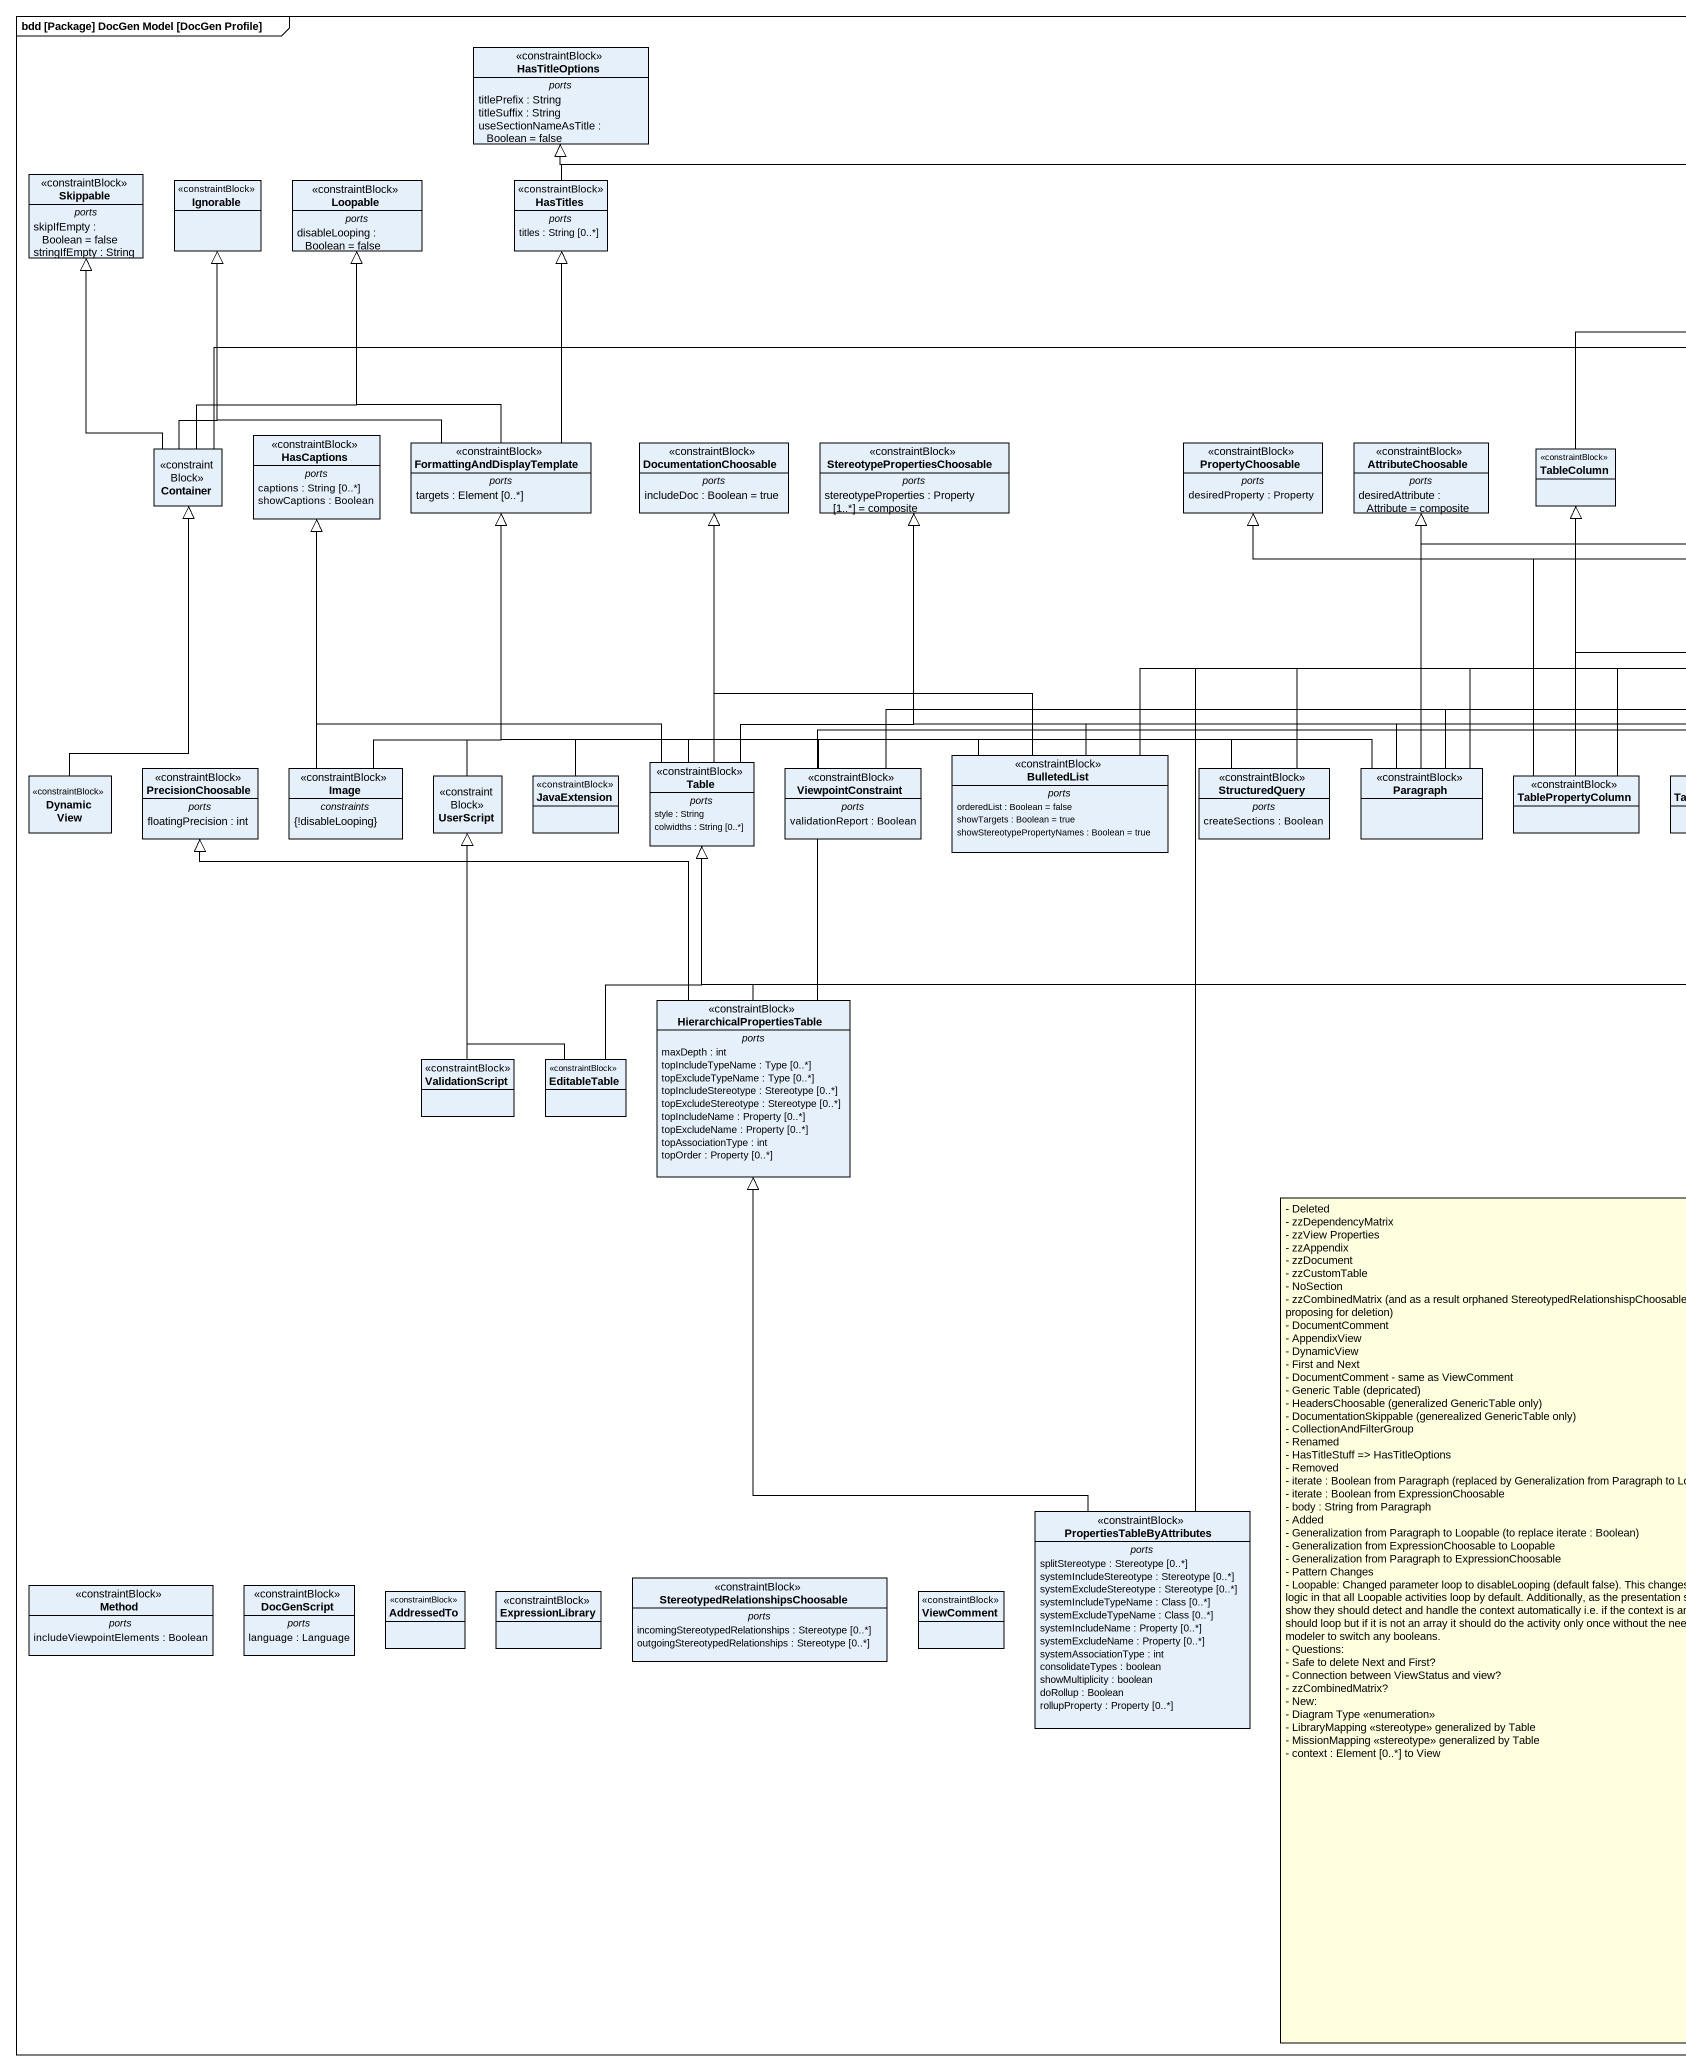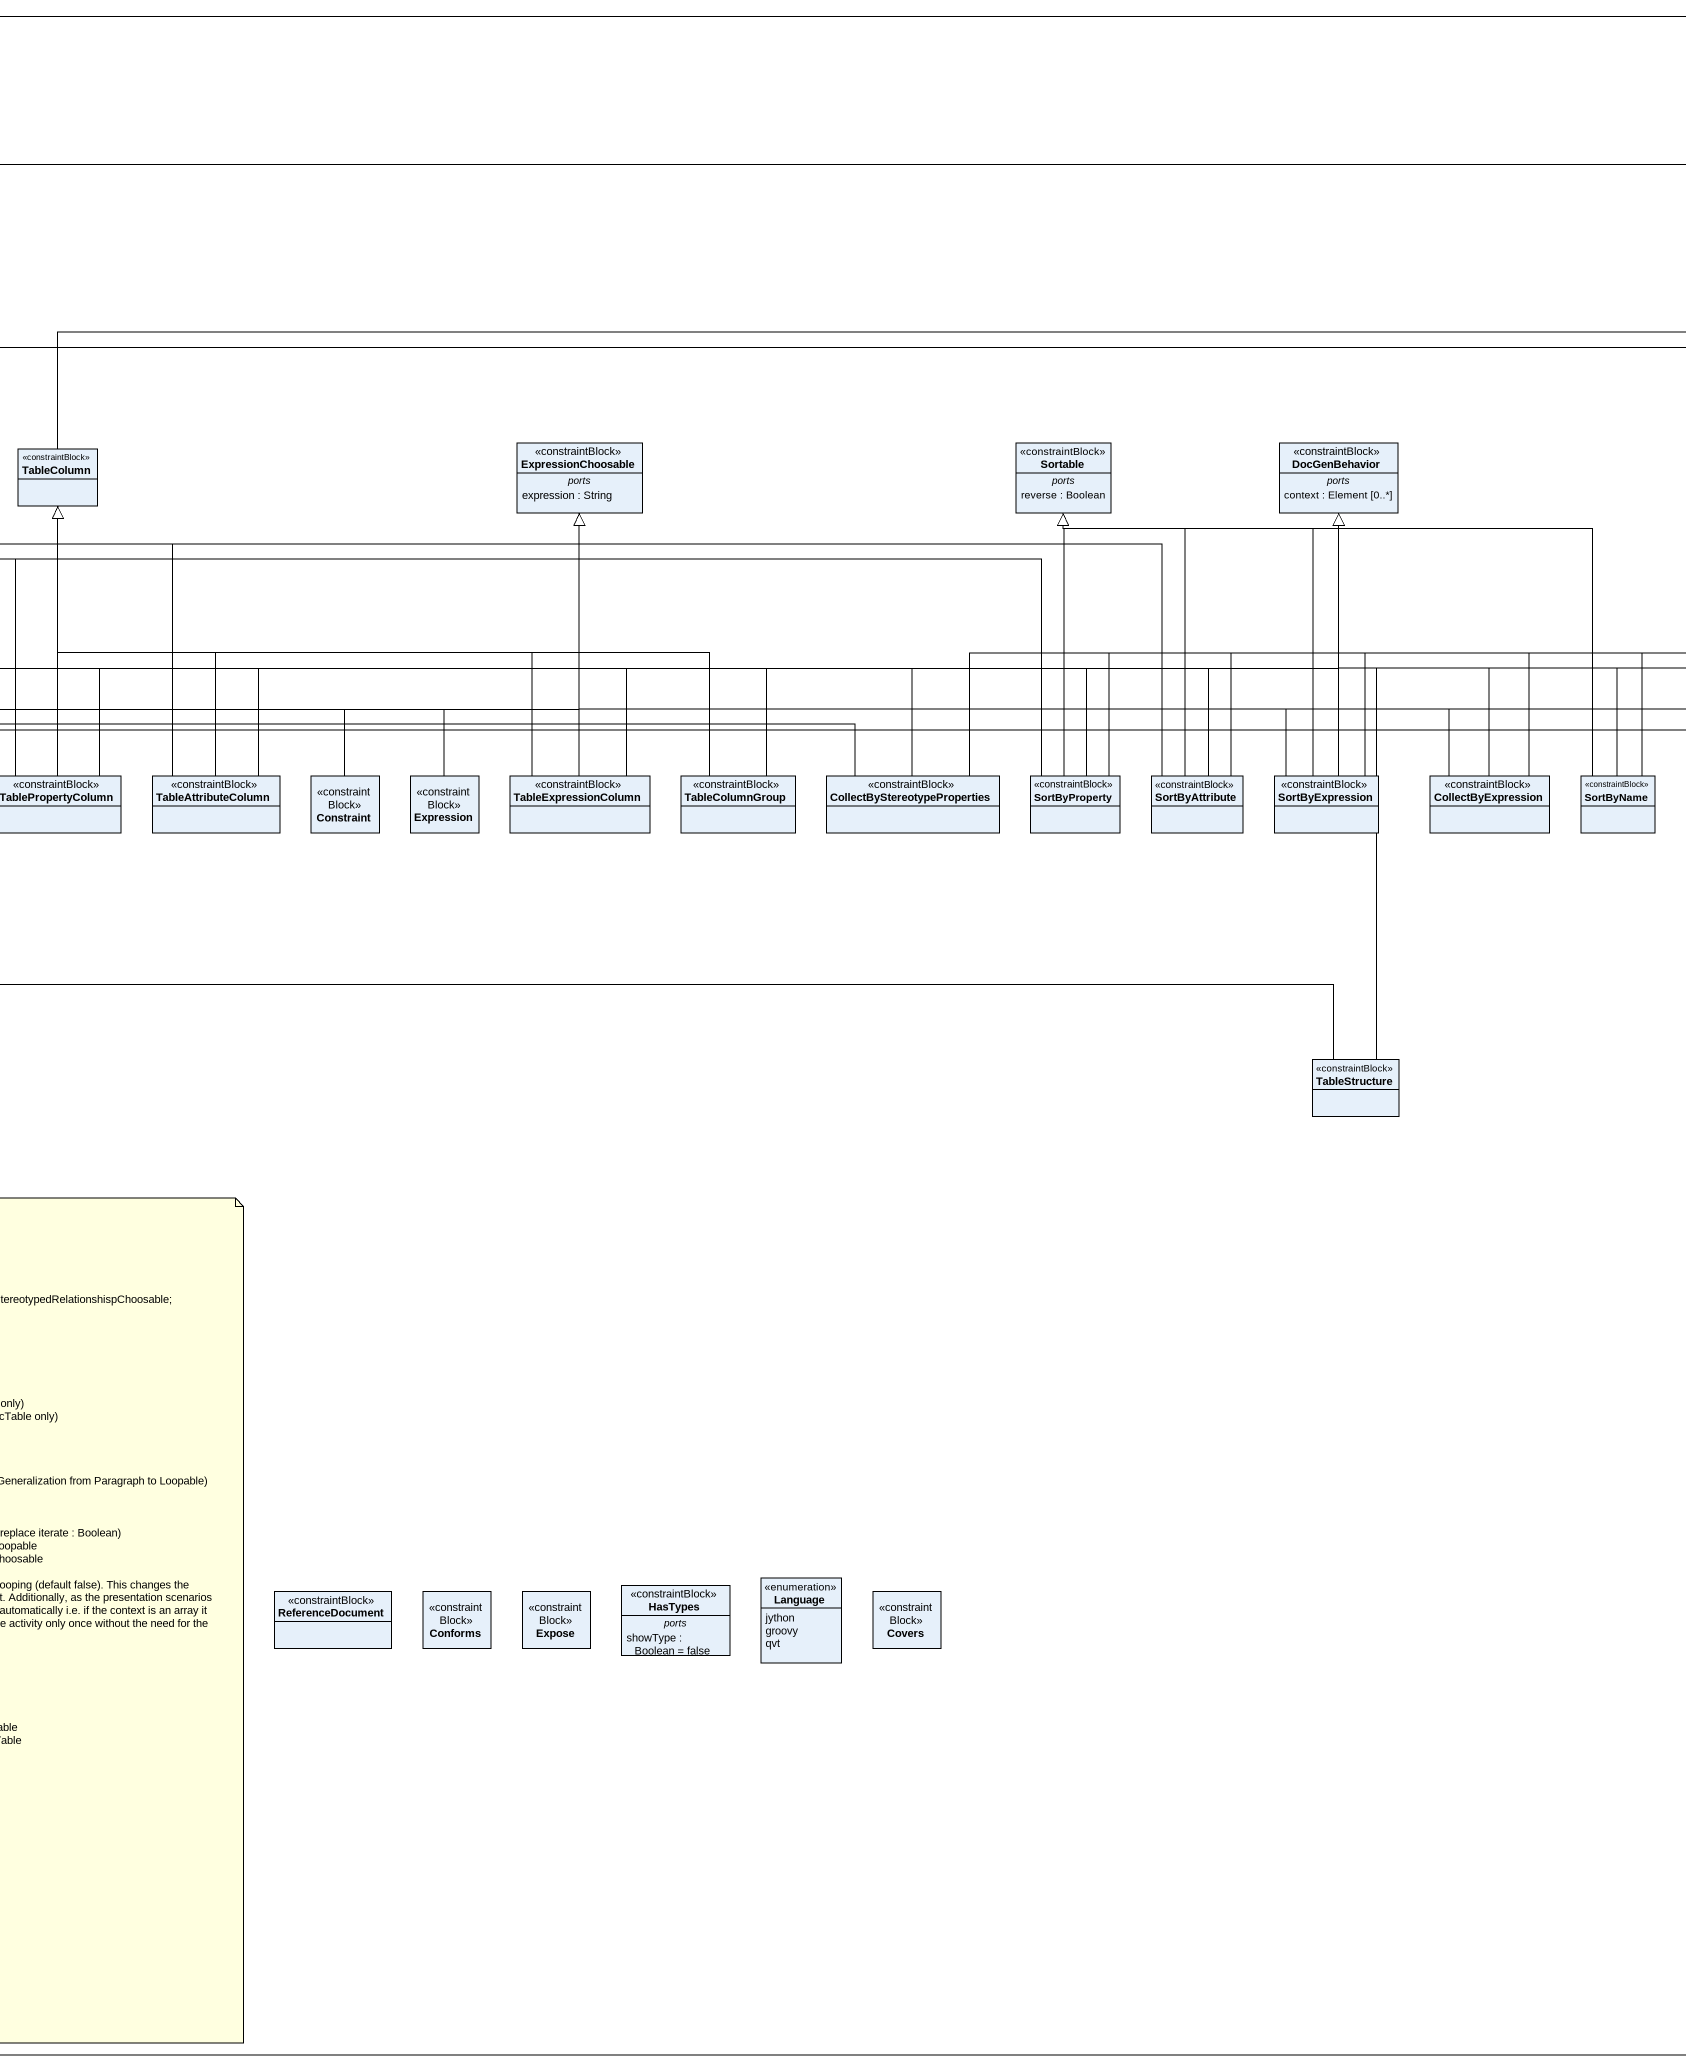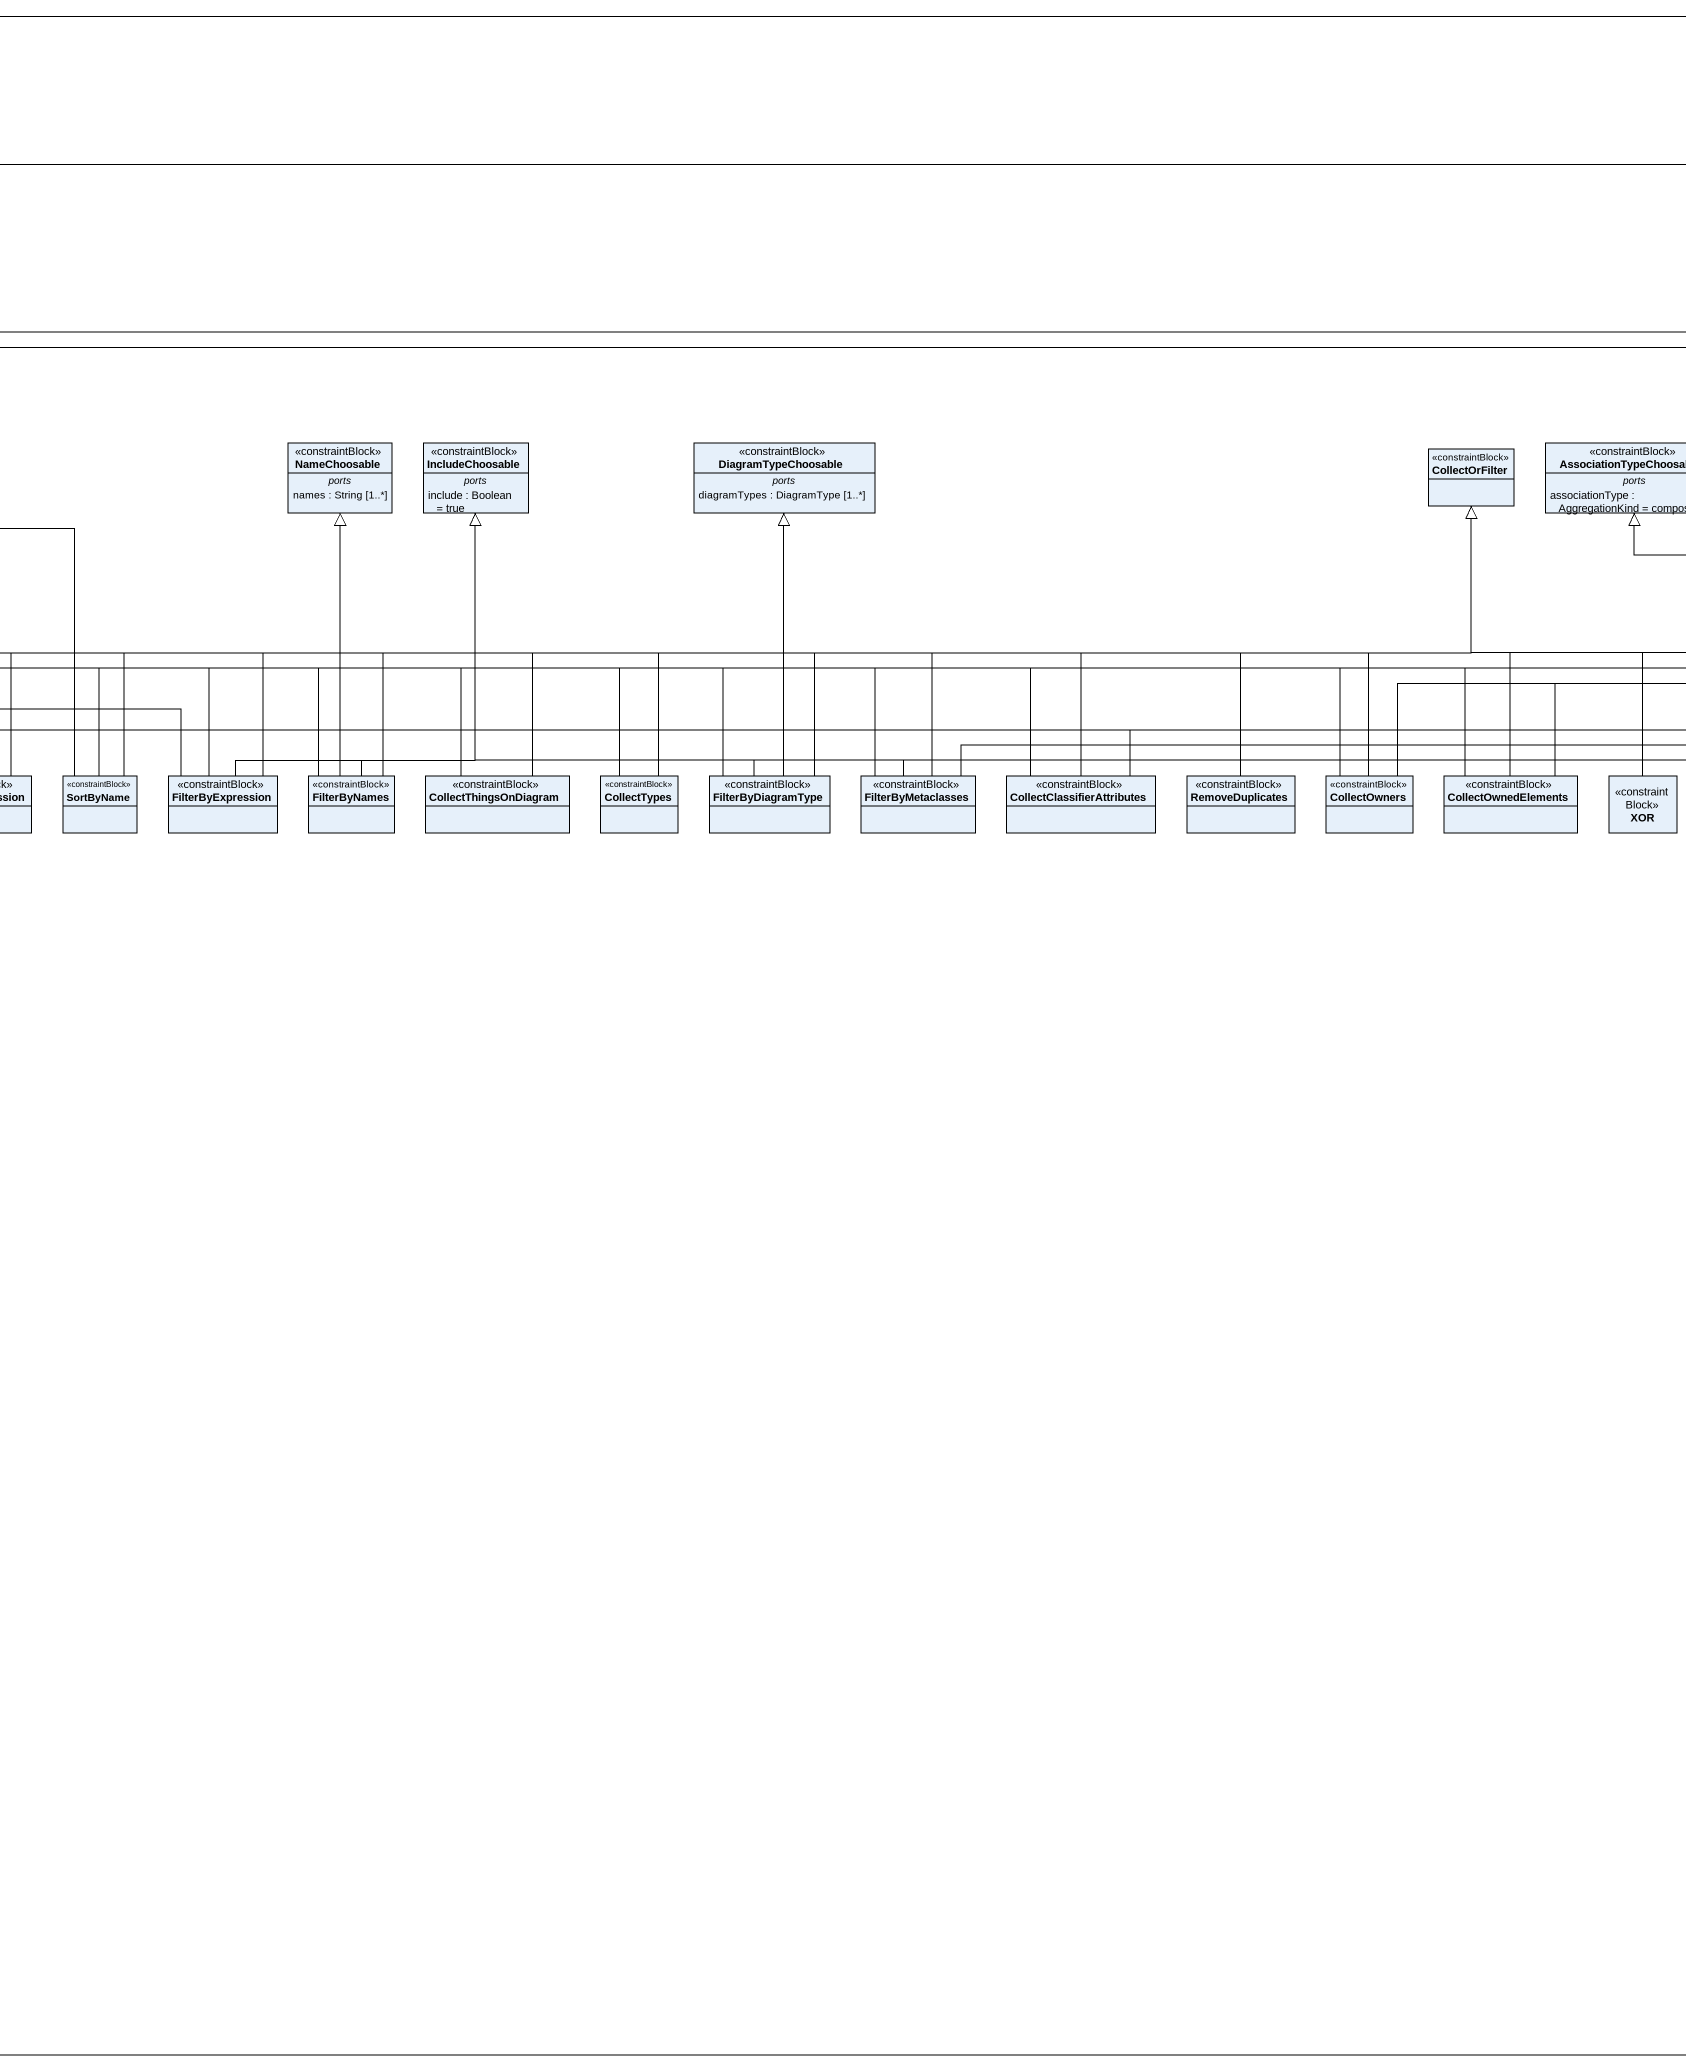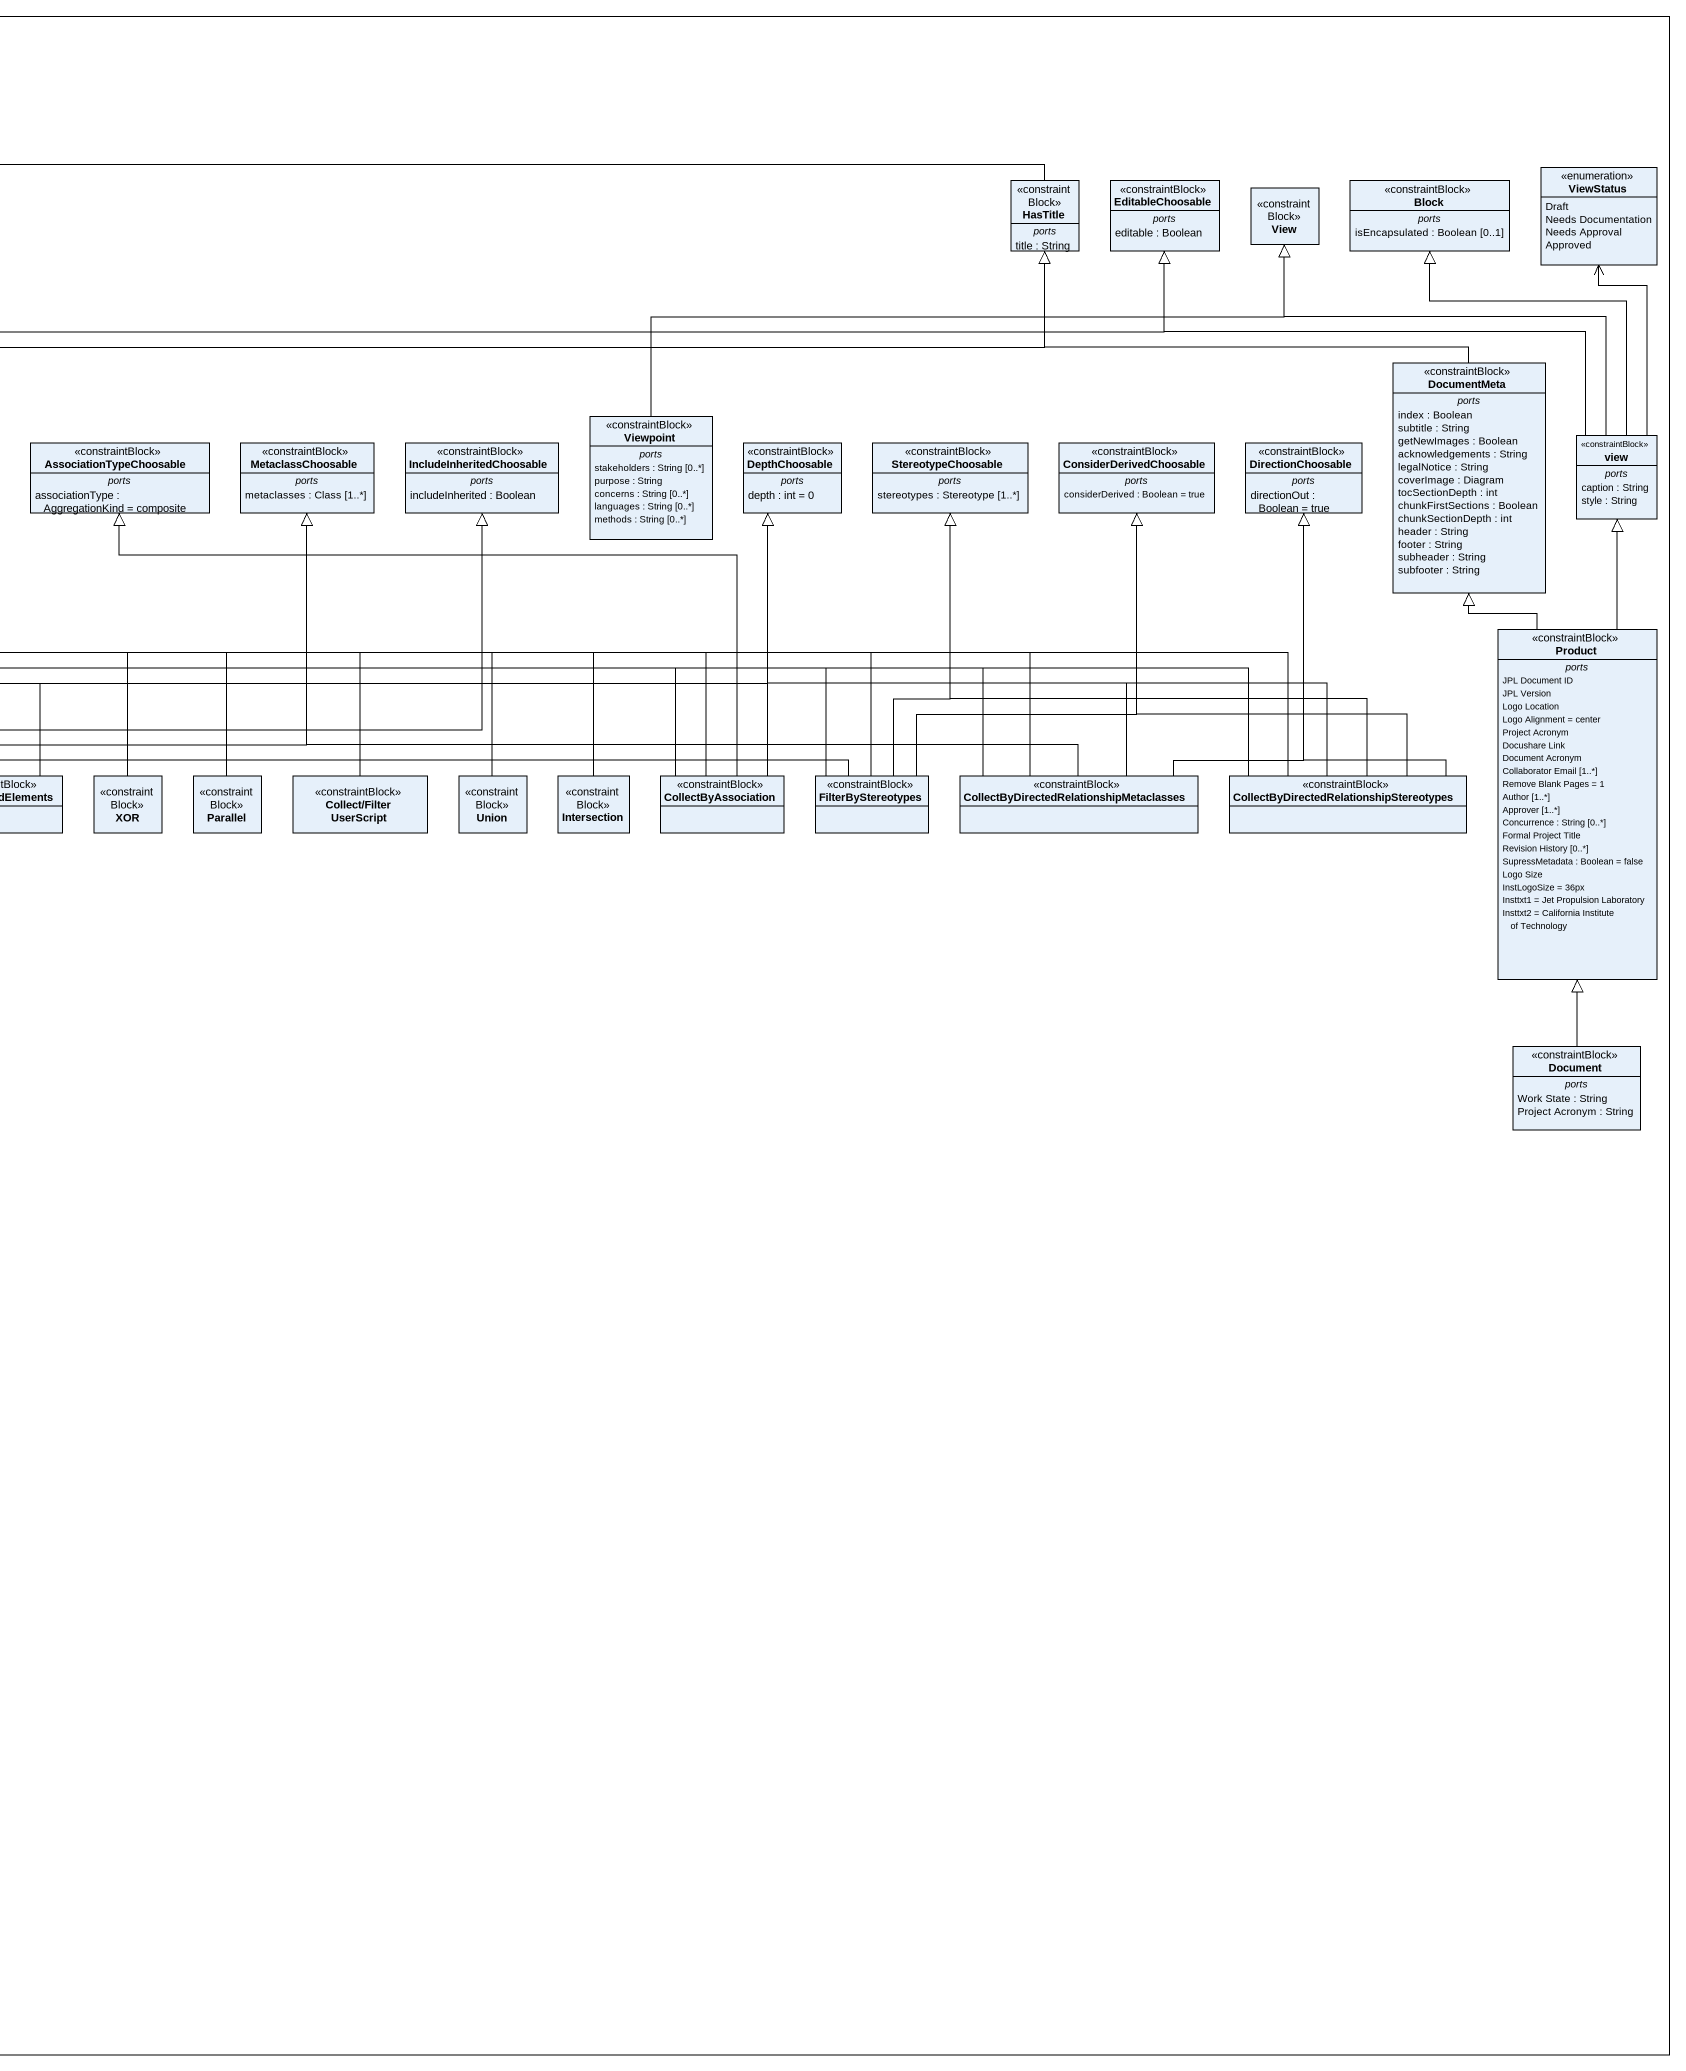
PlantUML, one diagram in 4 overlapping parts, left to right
@startuml
mainframe bdd [Package] DocGen Model [DocGen Profile]
hide circle
hide empty members
class HasTitleOptions <<constraintBlock>> {
  -- ports --
  titlePrefix : String
  titleSuffix : String
  useSectionNameAsTitle : Boolean = false
}
class Skippable <<constraintBlock>> {
  -- ports --
  skipIfEmpty : Boolean = false
  stringIfEmpty : String
}
class Ignorable <<constraintBlock>>
class Loopable <<constraintBlock>> {
  -- ports --
  disableLooping : Boolean = false
}
class HasTitles <<constraintBlock>> {
  -- ports --
  titles : String [0..*]
}
class HasTitle <<constraintBlock>> {
  -- ports --
  title : String
}
class EditableChoosable <<constraintBlock>> {
  -- ports --
  editable : Boolean
}
class View <<constraintBlock>>
class Block <<constraintBlock>> {
  -- ports --
  isEncapsulated : Boolean [0..1]
}
enum ViewStatus {
  Draft
  Needs Documentation
  Needs Approval
  Approved
}
class DocumentMeta <<constraintBlock>> {
  -- ports --
  index : Boolean
  subtitle : String
  getNewImages : Boolean
  acknowledgements : String
  legalNotice : String
  coverImage : Diagram
  tocSectionDepth : int
  chunkFirstSections : Boolean
  chunkSectionDepth : int
  header : String
  footer : String
  subheader : String
  subfooter : String
}
class Viewpoint <<constraintBlock>> {
  -- ports --
  stakeholders : String [0..*]
  purpose : String
  concerns : String [0..*]
  languages : String [0..*]
  methods : String [0..*]
}
class Container <<constraintBlock>>
class HasCaptions <<constraintBlock>> {
  -- ports --
  captions : String [0..*]
  showCaptions : Boolean
}
class FormattingAndDisplayTemplate <<constraintBlock>> {
  -- ports --
  targets : Element [0..*]
}
class DocumentationChoosable <<constraintBlock>> {
  -- ports --
  includeDoc : Boolean = true
}
class "StereotypePropertiesChoosable" as StereotypePropertiesChoosabl <<constraintBlock>> {
  -- ports --
  stereotypeProperties : Property [1..*] = composite
}
class PropertyChoosable <<constraintBlock>> {
  -- ports --
  desiredProperty : Property
}
class AttributeChoosable <<constraintBlock>> {
  -- ports --
  desiredAttribute : Attribute = composite
}
class TableColumn <<constraintBlock>>
class ExpressionChoosable <<constraintBlock>> {
  -- ports --
  expression : String
}
class Sortable <<constraintBlock>> {
  -- ports --
  reverse : Boolean
}
class DocGenBehavior <<constraintBlock>> {
  -- ports --
  context : Element [0..*]
}
class NameChoosable <<constraintBlock>> {
  -- ports --
  names : String [1..*]
}
class IncludeChoosable <<constraintBlock>> {
  -- ports --
  include : Boolean = true
}
class DiagramTypeChoosable <<constraintBlock>> {
  -- ports --
  diagramTypes : DiagramType [1..*]
}
class CollectOrFilter <<constraintBlock>>
class AssociationTypeChoosable <<constraintBlock>> {
  -- ports --
  associationType : AggregationKind = composite
}
class MetaclassChoosable <<constraintBlock>> {
  -- ports --
  metaclasses : Class [1..*]
}
class IncludeInheritedChoosable <<constraintBlock>> {
  -- ports --
  includeInherited : Boolean
}
class DepthChoosable <<constraintBlock>> {
  -- ports --
  depth : int = 0
}
class StereotypeChoosable <<constraintBlock>> {
  -- ports --
  stereotypes : Stereotype [1..*]
}
class ConsiderDerivedChoosable <<constraintBlock>> {
  -- ports --
  considerDerived : Boolean = true
}
class DirectionChoosable <<constraintBlock>> {
  -- ports --
  directionOut : Boolean = true
}
class view <<constraintBlock>> {
  -- ports --
  caption : String
  style : String
}
class Product <<constraintBlock>> {
  -- ports --
  JPL Document ID
  JPL Version
  Logo Location
  Logo Alignment = center
  Project Acronym
  Docushare Link
  Document Acronym
  Collaborator Email [1..*]
  Remove Blank Pages = 1
  Author [1..*]
  Approver [1..*]
  Concurrence : String [0..*]
  Formal Project Title
  Revision History [0..*]
  SupressMetadata : Boolean = false
  Logo Size
  InstLogoSize = 36px
  Insttxt1 = Jet Propulsion Laboratory
  Insttxt2 = California Institute of Technology
}
class "Dynamic View" as Dynamic_View <<constraintBlock>>
class PrecisionChoosable <<constraintBlock>> {
  -- ports --
  floatingPrecision : int
}
class Image <<constraintBlock>> {
  -- constraints --
  {!disableLooping}
}
class UserScript <<constraintBlock>>
class JavaExtension <<constraintBlock>>
class Table <<constraintBlock>> {
  -- ports --
  style : String
  colwidths : String [0..*]
}
class ViewpointConstraint <<constraintBlock>> {
  -- ports --
  validationReport : Boolean
}
class BulletedList <<constraintBlock>> {
  -- ports --
  orderedList : Boolean = false
  showTargets : Boolean = true
  showStereotypePropertyNames : Boolean = true
}
class StructuredQuery <<constraintBlock>> {
  -- ports --
  createSections : Boolean
}
class Paragraph <<constraintBlock>>
class TablePropertyColumn <<constraintBlock>>
class TableAttributeColumn <<constraintBlock>>
class Constraint <<constraintBlock>>
class Expression <<constraintBlock>>
class TableExpressionColumn <<constraintBlock>>
class TableColumnGroup <<constraintBlock>>
class "CollectByStereotypeProperties" as CollectByStereotypePropertie <<constraintBlock>>
class SortByProperty <<constraintBlock>>
class SortByAttribute <<constraintBlock>>
class SortByExpression <<constraintBlock>>
class CollectByExpression <<constraintBlock>>
class SortByName <<constraintBlock>>
class FilterByExpression <<constraintBlock>>
class FilterByNames <<constraintBlock>>
class CollectThingsOnDiagram <<constraintBlock>>
class CollectTypes <<constraintBlock>>
class FilterByDiagramType <<constraintBlock>>
class FilterByMetaclasses <<constraintBlock>>
class CollectClassifierAttributes <<constraintBlock>>
class RemoveDuplicates <<constraintBlock>>
class CollectOwners <<constraintBlock>>
class CollectOwnedElements <<constraintBlock>>
class XOR <<constraintBlock>>
class Parallel <<constraintBlock>>
class "Collect/Filter UserScript" as Collect_Filter_UserScript <<constraintBlock>>
class Union <<constraintBlock>>
class Intersection <<constraintBlock>>
class CollectByAssociation <<constraintBlock>>
class FilterByStereotypes <<constraintBlock>>
class "CollectByDirectedRelationshipMetaclasses" as CollectByDirectedRelationshi <<constraintBlock>>
class "CollectByDirectedRelationshipStereotypes" as CollectByDirectedRelationshi_2 <<constraintBlock>>
class HierarchicalPropertiesTable <<constraintBlock>> {
  -- ports --
  maxDepth : int
  topIncludeTypeName : Type [0..*]
  topExcludeTypeName : Type [0..*]
  topIncludeStereotype : Stereotype [0..*]
  topExcludeStereotype : Stereotype [0..*]
  topIncludeName : Property [0..*]
  topExcludeName : Property [0..*]
  topAssociationType : int
  topOrder : Property [0..*]
}
class ValidationScript <<constraintBlock>>
class EditableTable <<constraintBlock>>
class TableStructure <<constraintBlock>>
class Document <<constraintBlock>> {
  -- ports --
  Work State : String
  Project Acronym : String
}
class PropertiesTableByAttributes <<constraintBlock>> {
  -- ports --
  splitStereotype : Stereotype [0..*]
  systemIncludeStereotype : Stereotype [0..*]
  systemExcludeStereotype : Stereotype [0..*]
  systemIncludeTypeName : Class [0..*]
  systemExcludeTypeName : Class [0..*]
  systemIncludeName : Property [0..*]
  systemExcludeName : Property [0..*]
  systemAssociationType : int
  consolidateTypes : boolean
  showMultiplicity : boolean
  doRollup : Boolean
  rollupProperty : Property [0..*]
}
class "StereotypedRelationshipsChoosable" as StereotypedRelationshipsChoo <<constraintBlock>> {
  -- ports --
  incomingStereotypedRelationships : Stereotype [0..*]
  outgoingStereotypedRelationships : Stereotype [0..*]
}
enum Language {
  jython
  groovy
  qvt
}
class Method <<constraintBlock>> {
  -- ports --
  includeViewpointElements : Boolean
}
class DocGenScript <<constraintBlock>> {
  -- ports --
  language : Language
}
class AddressedTo <<constraintBlock>>
class ExpressionLibrary <<constraintBlock>>
class ViewComment <<constraintBlock>>
class ReferenceDocument <<constraintBlock>>
class Conforms <<constraintBlock>>
class Expose <<constraintBlock>>
class HasTypes <<constraintBlock>> {
  -- ports --
  showType : Boolean = false
}
class Covers <<constraintBlock>>
HasTitles -up-|> HasTitleOptions
HasTitle -left-|> HasTitleOptions
DocumentMeta -up-|> HasTitle
Viewpoint -right-|> View
Container -up-|> Skippable
Container -up-|> Ignorable
Container -up-|> Loopable
Container -right-|> HasTitle
FormattingAndDisplayTemplate -up-|> Ignorable
FormattingAndDisplayTemplate -up-|> Loopable
FormattingAndDisplayTemplate -up-|> HasTitles
TableColumn -right-|> EditableChoosable
view -left-|> EditableChoosable
view -up-|> View
view -up-|> Block
view -up-> ViewStatus
Product -up-|> DocumentMeta
Product -up-|> view
Dynamic_View -up-|> Container
Image -up-|> HasCaptions
Image -up-|> FormattingAndDisplayTemplate
UserScript -up-|> FormattingAndDisplayTemplate
JavaExtension -up-|> FormattingAndDisplayTemplate
Table -up-|> HasCaptions
Table -up-|> FormattingAndDisplayTemplate
Table -up-|> DocumentationChoosable
Table -up-|> StereotypePropertiesChoosabl
ViewpointConstraint -up-|> FormattingAndDisplayTemplate
ViewpointConstraint -right-|> ExpressionChoosable
BulletedList -left-|> FormattingAndDisplayTemplate
BulletedList -up-|> DocumentationChoosable
BulletedList -up-|> StereotypePropertiesChoosabl
BulletedList -right-|> DocGenBehavior
StructuredQuery -left-|> FormattingAndDisplayTemplate
StructuredQuery -right-|> DocGenBehavior
Paragraph -left-|> FormattingAndDisplayTemplate
Paragraph -up-|> StereotypePropertiesChoosabl
Paragraph -up-|> AttributeChoosable
Paragraph -right-|> ExpressionChoosable
Paragraph -right-|> DocGenBehavior
TablePropertyColumn -up-|> PropertyChoosable
TablePropertyColumn -up-|> TableColumn
TablePropertyColumn -right-|> DocGenBehavior
TableAttributeColumn -up-|> AttributeChoosable
TableAttributeColumn -up-|> TableColumn
TableAttributeColumn -right-|> DocGenBehavior
Constraint -up-|> ExpressionChoosable
Expression -up-|> ExpressionChoosable
TableExpressionColumn -up-|> TableColumn
TableExpressionColumn -up-|> ExpressionChoosable
TableExpressionColumn -right-|> DocGenBehavior
TableColumnGroup -left-|> TableColumn
TableColumnGroup -right-|> DocGenBehavior
CollectByStereotypePropertie -left-|> StereotypePropertiesChoosabl
CollectByStereotypePropertie -up-|> DocGenBehavior
CollectByStereotypePropertie -right-|> CollectOrFilter
SortByProperty -left-|> PropertyChoosable
SortByProperty -up-|> Sortable
SortByProperty -up-|> DocGenBehavior
SortByProperty -right-|> CollectOrFilter
SortByAttribute -left-|> AttributeChoosable
SortByAttribute -up-|> Sortable
SortByAttribute -up-|> DocGenBehavior
SortByAttribute -right-|> CollectOrFilter
SortByExpression -left-|> ExpressionChoosable
SortByExpression -up-|> Sortable
SortByExpression -up-|> DocGenBehavior
SortByExpression -right-|> CollectOrFilter
CollectByExpression -left-|> ExpressionChoosable
CollectByExpression -up-|> DocGenBehavior
CollectByExpression -right-|> CollectOrFilter
SortByName -left-|> Sortable
SortByName -up-|> DocGenBehavior
SortByName -right-|> CollectOrFilter
FilterByExpression -left-|> ExpressionChoosable
FilterByExpression -up-|> DocGenBehavior
FilterByExpression -up-|> IncludeChoosable
FilterByExpression -right-|> CollectOrFilter
FilterByNames -up-|> DocGenBehavior
FilterByNames -up-|> NameChoosable
FilterByNames -up-|> IncludeChoosable
FilterByNames -right-|> CollectOrFilter
CollectThingsOnDiagram -left-|> DocGenBehavior
CollectThingsOnDiagram -right-|> CollectOrFilter
CollectTypes -left-|> DocGenBehavior
CollectTypes -right-|> CollectOrFilter
FilterByDiagramType -left-|> DocGenBehavior
FilterByDiagramType -up-|> IncludeChoosable
FilterByDiagramType -up-|> DiagramTypeChoosable
FilterByDiagramType -right-|> CollectOrFilter
FilterByMetaclasses -left-|> DocGenBehavior
FilterByMetaclasses -up-|> IncludeChoosable
FilterByMetaclasses -right-|> CollectOrFilter
FilterByMetaclasses -right-|> MetaclassChoosable
CollectClassifierAttributes -left-|> DocGenBehavior
CollectClassifierAttributes -up-|> CollectOrFilter
CollectClassifierAttributes -right-|> IncludeInheritedChoosable
RemoveDuplicates -up-|> CollectOrFilter
CollectOwners -left-|> DocGenBehavior
CollectOwners -up-|> CollectOrFilter
CollectOwners -right-|> DepthChoosable
CollectOwnedElements -left-|> DocGenBehavior
CollectOwnedElements -up-|> CollectOrFilter
CollectOwnedElements -right-|> DepthChoosable
XOR -up-|> CollectOrFilter
Parallel -up-|> CollectOrFilter
Collect_Filter_UserScript -up-|> CollectOrFilter
Union -up-|> CollectOrFilter
Intersection -left-|> CollectOrFilter
CollectByAssociation -left-|> DocGenBehavior
CollectByAssociation -left-|> CollectOrFilter
CollectByAssociation -left-|> AssociationTypeChoosable
CollectByAssociation -up-|> DepthChoosable
FilterByStereotypes -left-|> DocGenBehavior
FilterByStereotypes -left-|> IncludeChoosable
FilterByStereotypes -left-|> CollectOrFilter
FilterByStereotypes -up-|> StereotypeChoosable
FilterByStereotypes -up-|> ConsiderDerivedChoosable
CollectByDirectedRelationshi -left-|> DocGenBehavior
CollectByDirectedRelationshi -left-|> CollectOrFilter
CollectByDirectedRelationshi -left-|> MetaclassChoosable
CollectByDirectedRelationshi -up-|> DepthChoosable
CollectByDirectedRelationshi -up-|> DirectionChoosable
CollectByDirectedRelationshi_2 -left-|> DocGenBehavior
CollectByDirectedRelationshi_2 -left-|> CollectOrFilter
CollectByDirectedRelationshi_2 -left-|> DepthChoosable
CollectByDirectedRelationshi_2 -up-|> StereotypeChoosable
CollectByDirectedRelationshi_2 -up-|> ConsiderDerivedChoosable
CollectByDirectedRelationshi_2 -up-|> DirectionChoosable
HierarchicalPropertiesTable -right-|> IncludeInheritedChoosable
HierarchicalPropertiesTable -left-|> PrecisionChoosable
HierarchicalPropertiesTable -up-|> Table
ValidationScript -up-|> UserScript
EditableTable -up-|> UserScript
EditableTable -up-|> Table
TableStructure -up-|> DocGenBehavior
TableStructure -left-|> Table
Document -up-|> Product
PropertiesTableByAttributes -up-|> DocGenBehavior
PropertiesTableByAttributes -up-|> HierarchicalPropertiesTable
note as N1
  - Deleted
  - zzDependencyMatrix
  - zzView Properties
  - zzAppendix
  - zzDocument
  - zzCustomTable
  - NoSection
  - zzCombinedMatrix (and as a result orphaned StereotypedRelationshispChoosable; proposing for deletion)
  - DocumentComment
  - AppendixView
  - DynamicView
  - First and Next
  - DocumentComment - same as ViewComment
  - Generic Table (depricated)
  - HeadersChoosable (generalized GenericTable only)
  - DocumentationSkippable (generealized GenericTable only)
  - CollectionAndFilterGroup
  - Renamed
  - HasTitleStuff => HasTitleOptions
  - Removed
  - iterate : Boolean from Paragraph (replaced by Generalization from Paragraph to Loopable)
  - iterate : Boolean from ExpressionChoosable
  - body : String from Paragraph
  - Added
  - Generalization from Paragraph to Loopable (to replace iterate : Boolean)
  - Generalization from ExpressionChoosable to Loopable
  - Generalization from Paragraph to ExpressionChoosable
  - Pattern Changes
  - Loopable: Changed parameter loop to disableLooping (default false). This changes the logic in that all Loopable activities loop by default. Additionally, as the presentation scenarios show they should detect and handle the context automatically i.e. if the context is an array it should loop but if it is not an array it should do the activity only once without the need for the modeler to switch any booleans.
  - Questions:
  - Safe to delete Next and First?
  - Connection between ViewStatus and view?
  - zzCombinedMatrix?
  - New:
  - Diagram Type <<enumeration>>
  - LibraryMapping <<stereotype>> generalized by Table
  - MissionMapping <<stereotype>> generalized by Table
  - context : Element [0..*] to View
end note
@enduml
